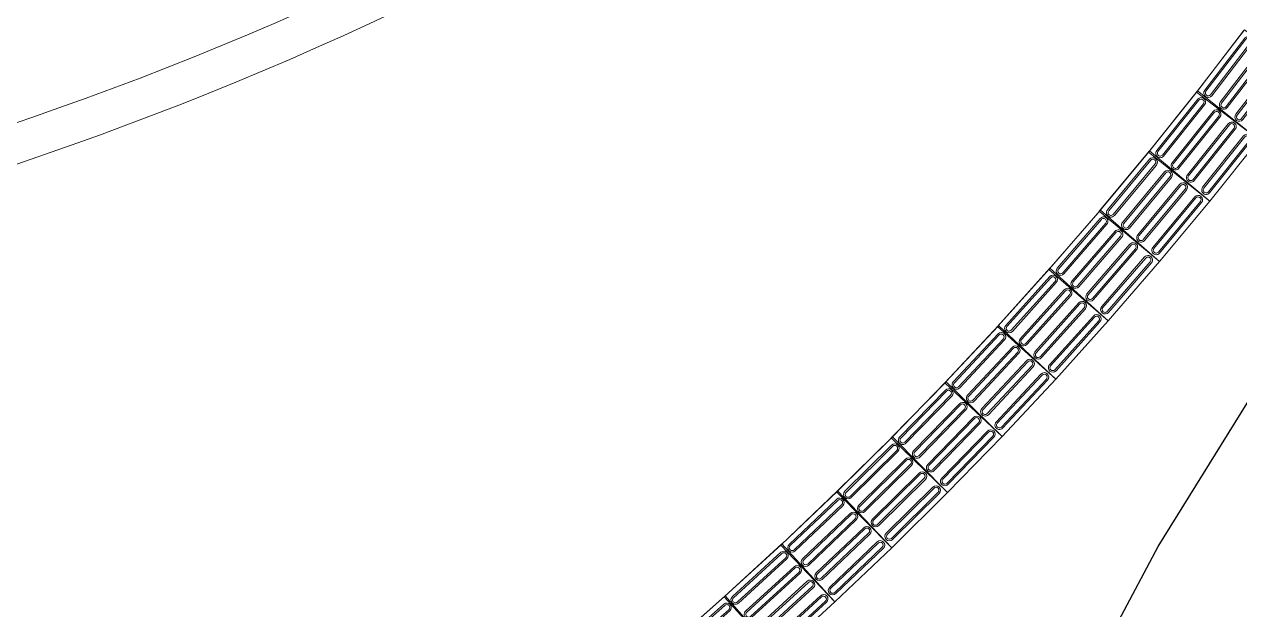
# Model space of a CAD drawing. Header units: millimetres. Extents: x 10569 to 232243, y -25347 to 80743.
# Drawn here: x 91085 to 95734, y 58404 to 60641 of the extents above; entities that cross this region are included whole.
import ezdxf

# ---------------------------------------------------------------- set-up
doc = ezdxf.new("R2010")
doc.units = ezdxf.units.MM
doc.layers.add('A-FLOR', color=192, linetype='Continuous', lineweight=9)
doc.layers.add('A-GENM', color=13, linetype='Continuous', lineweight=20)

# ---------------------------------------------------------------- blocks, each defined once
blk = doc.blocks.new('DLN_Tactile - Directional Tiles-V721-TENDER DRAFT G_F')
at = {"layer": 'A-GENM'}
for p, q in [((150, 150), (-150, 150)), ((-150, 150), (-150, -150)), ((-150, -150), (-150, 150)), ((-150, 150), (150, 150)), ((150, -150), (150, 150)), ((150, 147.1), (150, -147.1)), ((-129.5, 125.5), (-129.5, -125.5)), ((-123.5, -125.5), (-123.5, 125.5)), ((-101.5, 125.5), (-101.5, -125.5)), ((-95.5, -125.5), (-95.5, 125.5)), ((-54.5, 125.5), (-54.5, -125.5)), ((-48.5, -125.5), (-48.5, 125.5)), ((-26.5, 125.5), (-26.5, -125.5)), ((-20.5, -125.5), (-20.5, 125.5)), ((20.5, 125.5), (20.5, -125.5)), ((26.5, -125.5), (26.5, 125.5)), ((48.5, 125.5), (48.5, -125.5)), ((54.5, -125.5), (54.5, 125.5)), ((95.5, 125.5), (95.5, -125.5)), ((101.5, -125.5), (101.5, 125.5)), ((123.5, 125.5), (123.5, -125.5)), ((129.5, -125.5), (129.5, 125.5)), ((-150, -150), (150, -150)), ((150, -150), (-150, -150))]:
    blk.add_line(p, q, dxfattribs=at)
for centre, radius, start, end in [((-112.5, 125.5), 17, 360, 180), ((-37.5, 125.5), 17, 360, 180), ((37.5, 125.5), 17, 360, 180), ((112.5, 125.5), 17, 360, 180), ((-112.5, 125.5), 11, 360, 180), ((-37.5, 125.5), 11, 360, 180), ((37.5, 125.5), 11, 360, 180), ((112.5, 125.5), 11, 360, 180), ((-112.5, -125.5), 17, 180, 360), ((-112.5, -125.5), 11, 180, 360), ((-37.5, -125.5), 17, 180, 360), ((-37.5, -125.5), 11, 180, 360), ((37.5, -125.5), 17, 180, 360), ((37.5, -125.5), 11, 180, 360), ((112.5, -125.5), 17, 180, 360), ((112.5, -125.5), 11, 180, 360)]:
    blk.add_arc(centre, radius, start, end, dxfattribs=at)
blk = doc.blocks.new('DLN_Tactile - Directional Tiles-V722-TENDER DRAFT G_F')
at = {"layer": 'A-GENM'}
for p, q in [((150, 150), (-150, 150)), ((-150, 150), (-150, -150)), ((-150, -150), (-150, 150)), ((-150, 150), (150, 150)), ((150, -150), (150, 150)), ((150, 147.1), (150, -147)), ((-129.5, 125.5), (-129.5, -125.5)), ((-123.5, -125.5), (-123.5, 125.5)), ((-101.5, 125.5), (-101.5, -125.5)), ((-95.5, -125.5), (-95.5, 125.5)), ((-54.5, 125.5), (-54.5, -125.5)), ((-48.5, -125.5), (-48.5, 125.5)), ((-26.5, 125.5), (-26.5, -125.5)), ((-20.5, -125.5), (-20.5, 125.5)), ((20.5, 125.5), (20.5, -125.5)), ((26.5, -125.5), (26.5, 125.5)), ((48.5, 125.5), (48.5, -125.5)), ((54.5, -125.5), (54.5, 125.5)), ((95.5, 125.5), (95.5, -125.5)), ((101.5, -125.5), (101.5, 125.5)), ((123.5, 125.5), (123.5, -125.5)), ((129.5, -125.5), (129.5, 125.5)), ((-150, -150), (150, -150)), ((150, -150), (-150, -150))]:
    blk.add_line(p, q, dxfattribs=at)
for centre, radius, start, end in [((-112.5, 125.5), 17, 360, 180), ((-37.5, 125.5), 17, 360, 180), ((37.5, 125.5), 17, 360, 180), ((112.5, 125.5), 17, 360, 180), ((-112.5, 125.5), 11, 360, 180), ((-37.5, 125.5), 11, 360, 180), ((37.5, 125.5), 11, 360, 180), ((112.5, 125.5), 11, 360, 180), ((-112.5, -125.5), 17, 180, 360), ((-112.5, -125.5), 11, 180, 360), ((-37.5, -125.5), 17, 180, 360), ((-37.5, -125.5), 11, 180, 360), ((37.5, -125.5), 17, 180, 360), ((37.5, -125.5), 11, 180, 360), ((112.5, -125.5), 17, 180, 360), ((112.5, -125.5), 11, 180, 360)]:
    blk.add_arc(centre, radius, start, end, dxfattribs=at)
blk = doc.blocks.new('DLN_Tactile - Directional Tiles-V723-TENDER DRAFT G_F')
at = {"layer": 'A-GENM'}
for p, q in [((150, 150), (-150, 150)), ((-150, 150), (-150, -150)), ((-150, -150), (-150, 150)), ((-150, 150), (150, 150)), ((150, -150), (150, 150)), ((150, 147), (150, -147.3)), ((-129.5, 125.5), (-129.5, -125.5)), ((-123.5, -125.5), (-123.5, 125.5)), ((-101.5, 125.5), (-101.5, -125.5)), ((-95.5, -125.5), (-95.5, 125.5)), ((-54.5, 125.5), (-54.5, -125.5)), ((-48.5, -125.5), (-48.5, 125.5)), ((-26.5, 125.5), (-26.5, -125.5)), ((-20.5, -125.5), (-20.5, 125.5)), ((20.5, 125.5), (20.5, -125.5)), ((26.5, -125.5), (26.5, 125.5)), ((48.5, 125.5), (48.5, -125.5)), ((54.5, -125.5), (54.5, 125.5)), ((95.5, 125.5), (95.5, -125.5)), ((101.5, -125.5), (101.5, 125.5)), ((123.5, 125.5), (123.5, -125.5)), ((129.5, -125.5), (129.5, 125.5)), ((-150, -150), (150, -150)), ((150, -150), (-150, -150))]:
    blk.add_line(p, q, dxfattribs=at)
for centre, radius, start, end in [((-112.5, 125.5), 17, 360, 180), ((-37.5, 125.5), 17, 360, 180), ((37.5, 125.5), 17, 360, 180), ((112.5, 125.5), 17, 360, 180), ((-112.5, 125.5), 11, 360, 180), ((-37.5, 125.5), 11, 360, 180), ((37.5, 125.5), 11, 360, 180), ((112.5, 125.5), 11, 360, 180), ((-112.5, -125.5), 17, 180, 360), ((-112.5, -125.5), 11, 180, 360), ((-37.5, -125.5), 17, 180, 360), ((-37.5, -125.5), 11, 180, 360), ((37.5, -125.5), 17, 180, 360), ((37.5, -125.5), 11, 180, 360), ((112.5, -125.5), 17, 180, 360), ((112.5, -125.5), 11, 180, 360)]:
    blk.add_arc(centre, radius, start, end, dxfattribs=at)
blk = doc.blocks.new('DLN_Tactile - Directional Tiles-V724-TENDER DRAFT G_F')
at = {"layer": 'A-GENM'}
for p, q in [((150, 150), (-150, 150)), ((-150, 150), (-150, -150)), ((-150, -150), (-150, 150)), ((-150, 150), (150, 150)), ((150, -150), (150, 150)), ((150, 147.3), (150, -147)), ((-129.5, 125.5), (-129.5, -125.5)), ((-123.5, -125.5), (-123.5, 125.5)), ((-101.5, 125.5), (-101.5, -125.5)), ((-95.5, -125.5), (-95.5, 125.5)), ((-54.5, 125.5), (-54.5, -125.5)), ((-48.5, -125.5), (-48.5, 125.5)), ((-26.5, 125.5), (-26.5, -125.5)), ((-20.5, -125.5), (-20.5, 125.5)), ((20.5, 125.5), (20.5, -125.5)), ((26.5, -125.5), (26.5, 125.5)), ((48.5, 125.5), (48.5, -125.5)), ((54.5, -125.5), (54.5, 125.5)), ((95.5, 125.5), (95.5, -125.5)), ((101.5, -125.5), (101.5, 125.5)), ((123.5, 125.5), (123.5, -125.5)), ((129.5, -125.5), (129.5, 125.5)), ((-150, -150), (150, -150)), ((150, -150), (-150, -150))]:
    blk.add_line(p, q, dxfattribs=at)
for centre, radius, start, end in [((-112.5, 125.5), 17, 360, 180), ((-37.5, 125.5), 17, 360, 180), ((37.5, 125.5), 17, 360, 180), ((112.5, 125.5), 17, 360, 180), ((-112.5, 125.5), 11, 360, 180), ((-37.5, 125.5), 11, 360, 180), ((37.5, 125.5), 11, 360, 180), ((112.5, 125.5), 11, 360, 180), ((-112.5, -125.5), 17, 180, 360), ((-112.5, -125.5), 11, 180, 360), ((-37.5, -125.5), 17, 180, 360), ((-37.5, -125.5), 11, 180, 360), ((37.5, -125.5), 17, 180, 360), ((37.5, -125.5), 11, 180, 360), ((112.5, -125.5), 17, 180, 360), ((112.5, -125.5), 11, 180, 360)]:
    blk.add_arc(centre, radius, start, end, dxfattribs=at)
blk = doc.blocks.new('DLN_Tactile - Directional Tiles-V725-TENDER DRAFT G_F')
at = {"layer": 'A-GENM'}
for p, q in [((150, 150), (-150, 150)), ((-150, 150), (-150, -150)), ((-150, -150), (-150, 150)), ((-150, 150), (150, 150)), ((150, -150), (150, 150)), ((150, 147), (150, -147)), ((-129.5, 125.5), (-129.5, -125.5)), ((-123.5, -125.5), (-123.5, 125.5)), ((-101.5, 125.5), (-101.5, -125.5)), ((-95.5, -125.5), (-95.5, 125.5)), ((-54.5, 125.5), (-54.5, -125.5)), ((-48.5, -125.5), (-48.5, 125.5)), ((-26.5, 125.5), (-26.5, -125.5)), ((-20.5, -125.5), (-20.5, 125.5)), ((20.5, 125.5), (20.5, -125.5)), ((26.5, -125.5), (26.5, 125.5)), ((48.5, 125.5), (48.5, -125.5)), ((54.5, -125.5), (54.5, 125.5)), ((95.5, 125.5), (95.5, -125.5)), ((101.5, -125.5), (101.5, 125.5)), ((123.5, 125.5), (123.5, -125.5)), ((129.5, -125.5), (129.5, 125.5)), ((-150, -150), (150, -150)), ((150, -150), (-150, -150))]:
    blk.add_line(p, q, dxfattribs=at)
for centre, radius, start, end in [((-112.5, 125.5), 17, 360, 180), ((-37.5, 125.5), 17, 360, 180), ((37.5, 125.5), 17, 360, 180), ((112.5, 125.5), 17, 360, 180), ((-112.5, 125.5), 11, 360, 180), ((-37.5, 125.5), 11, 360, 180), ((37.5, 125.5), 11, 360, 180), ((112.5, 125.5), 11, 360, 180), ((-112.5, -125.5), 17, 180, 360), ((-112.5, -125.5), 11, 180, 360), ((-37.5, -125.5), 17, 180, 360), ((-37.5, -125.5), 11, 180, 360), ((37.5, -125.5), 17, 180, 360), ((37.5, -125.5), 11, 180, 360), ((112.5, -125.5), 17, 180, 360), ((112.5, -125.5), 11, 180, 360)]:
    blk.add_arc(centre, radius, start, end, dxfattribs=at)
blk = doc.blocks.new('DLN_Tactile - Directional Tiles-V726-TENDER DRAFT G_F')
at = {"layer": 'A-GENM'}
for p, q in [((150, 150), (-150, 150)), ((-150, 150), (-150, -150)), ((-150, -150), (-150, 150)), ((-150, 150), (150, 150)), ((150, -150), (150, 150)), ((150, 147), (150, -147.2)), ((-129.5, 125.5), (-129.5, -125.5)), ((-123.5, -125.5), (-123.5, 125.5)), ((-101.5, 125.5), (-101.5, -125.5)), ((-95.5, -125.5), (-95.5, 125.5)), ((-54.5, 125.5), (-54.5, -125.5)), ((-48.5, -125.5), (-48.5, 125.5)), ((-26.5, 125.5), (-26.5, -125.5)), ((-20.5, -125.5), (-20.5, 125.5)), ((20.5, 125.5), (20.5, -125.5)), ((26.5, -125.5), (26.5, 125.5)), ((48.5, 125.5), (48.5, -125.5)), ((54.5, -125.5), (54.5, 125.5)), ((95.5, 125.5), (95.5, -125.5)), ((101.5, -125.5), (101.5, 125.5)), ((123.5, 125.5), (123.5, -125.5)), ((129.5, -125.5), (129.5, 125.5)), ((-150, -150), (150, -150)), ((150, -150), (-150, -150))]:
    blk.add_line(p, q, dxfattribs=at)
for centre, radius, start, end in [((-112.5, 125.5), 17, 360, 180), ((-37.5, 125.5), 17, 360, 180), ((37.5, 125.5), 17, 360, 180), ((112.5, 125.5), 17, 360, 180), ((-112.5, 125.5), 11, 360, 180), ((-37.5, 125.5), 11, 360, 180), ((37.5, 125.5), 11, 360, 180), ((112.5, 125.5), 11, 360, 180), ((-112.5, -125.5), 17, 180, 360), ((-112.5, -125.5), 11, 180, 360), ((-37.5, -125.5), 17, 180, 360), ((-37.5, -125.5), 11, 180, 360), ((37.5, -125.5), 17, 180, 360), ((37.5, -125.5), 11, 180, 360), ((112.5, -125.5), 17, 180, 360), ((112.5, -125.5), 11, 180, 360)]:
    blk.add_arc(centre, radius, start, end, dxfattribs=at)
blk = doc.blocks.new('DLN_Tactile - Directional Tiles-V727-TENDER DRAFT G_F')
at = {"layer": 'A-GENM'}
for p, q in [((150, 150), (-150, 150)), ((-150, 150), (-150, -150)), ((-150, -150), (-150, 150)), ((-150, 150), (150, 150)), ((150, -150), (150, 150)), ((150, 147.2), (150, -147.1)), ((-129.5, 125.5), (-129.5, -125.5)), ((-123.5, -125.5), (-123.5, 125.5)), ((-101.5, 125.5), (-101.5, -125.5)), ((-95.5, -125.5), (-95.5, 125.5)), ((-54.5, 125.5), (-54.5, -125.5)), ((-48.5, -125.5), (-48.5, 125.5)), ((-26.5, 125.5), (-26.5, -125.5)), ((-20.5, -125.5), (-20.5, 125.5)), ((20.5, 125.5), (20.5, -125.5)), ((26.5, -125.5), (26.5, 125.5)), ((48.5, 125.5), (48.5, -125.5)), ((54.5, -125.5), (54.5, 125.5)), ((95.5, 125.5), (95.5, -125.5)), ((101.5, -125.5), (101.5, 125.5)), ((123.5, 125.5), (123.5, -125.5)), ((129.5, -125.5), (129.5, 125.5)), ((-150, -150), (150, -150)), ((150, -150), (-150, -150))]:
    blk.add_line(p, q, dxfattribs=at)
for centre, radius, start, end in [((-112.5, 125.5), 17, 360, 180), ((-37.5, 125.5), 17, 360, 180), ((37.5, 125.5), 17, 360, 180), ((112.5, 125.5), 17, 360, 180), ((-112.5, 125.5), 11, 360, 180), ((-37.5, 125.5), 11, 360, 180), ((37.5, 125.5), 11, 360, 180), ((112.5, 125.5), 11, 360, 180), ((-112.5, -125.5), 17, 180, 360), ((-112.5, -125.5), 11, 180, 360), ((-37.5, -125.5), 17, 180, 360), ((-37.5, -125.5), 11, 180, 360), ((37.5, -125.5), 17, 180, 360), ((37.5, -125.5), 11, 180, 360), ((112.5, -125.5), 17, 180, 360), ((112.5, -125.5), 11, 180, 360)]:
    blk.add_arc(centre, radius, start, end, dxfattribs=at)
blk = doc.blocks.new('DLN_Tactile - Directional Tiles-V728-TENDER DRAFT G_F')
at = {"layer": 'A-GENM'}
for p, q in [((150, 150), (-150, 150)), ((-150, 150), (-150, -150)), ((-150, -150), (-150, 150)), ((-150, 150), (150, 150)), ((150, -150), (150, 150)), ((150, 147.1), (150, -147)), ((-129.5, 125.5), (-129.5, -125.5)), ((-123.5, -125.5), (-123.5, 125.5)), ((-101.5, 125.5), (-101.5, -125.5)), ((-95.5, -125.5), (-95.5, 125.5)), ((-54.5, 125.5), (-54.5, -125.5)), ((-48.5, -125.5), (-48.5, 125.5)), ((-26.5, 125.5), (-26.5, -125.5)), ((-20.5, -125.5), (-20.5, 125.5)), ((20.5, 125.5), (20.5, -125.5)), ((26.5, -125.5), (26.5, 125.5)), ((48.5, 125.5), (48.5, -125.5)), ((54.5, -125.5), (54.5, 125.5)), ((95.5, 125.5), (95.5, -125.5)), ((101.5, -125.5), (101.5, 125.5)), ((123.5, 125.5), (123.5, -125.5)), ((129.5, -125.5), (129.5, 125.5)), ((-150, -150), (150, -150)), ((150, -150), (-150, -150))]:
    blk.add_line(p, q, dxfattribs=at)
for centre, radius, start, end in [((-112.5, 125.5), 17, 360, 180), ((-37.5, 125.5), 17, 360, 180), ((37.5, 125.5), 17, 360, 180), ((112.5, 125.5), 17, 360, 180), ((-112.5, 125.5), 11, 360, 180), ((-37.5, 125.5), 11, 360, 180), ((37.5, 125.5), 11, 360, 180), ((112.5, 125.5), 11, 360, 180), ((-112.5, -125.5), 17, 180, 360), ((-112.5, -125.5), 11, 180, 360), ((-37.5, -125.5), 17, 180, 360), ((-37.5, -125.5), 11, 180, 360), ((37.5, -125.5), 17, 180, 360), ((37.5, -125.5), 11, 180, 360), ((112.5, -125.5), 17, 180, 360), ((112.5, -125.5), 11, 180, 360)]:
    blk.add_arc(centre, radius, start, end, dxfattribs=at)
blk = doc.blocks.new('DLN_Tactile - Directional Tiles-V729-TENDER DRAFT G_F')
at = {"layer": 'A-GENM'}
for p, q in [((150, 150), (-150, 150)), ((-150, 150), (-150, -150)), ((-150, -150), (-150, 150)), ((-150, 150), (150, 150)), ((150, -150), (150, 150)), ((150, 147), (150, -147.1)), ((-129.5, 125.5), (-129.5, -125.5)), ((-123.5, -125.5), (-123.5, 125.5)), ((-101.5, 125.5), (-101.5, -125.5)), ((-95.5, -125.5), (-95.5, 125.5)), ((-54.5, 125.5), (-54.5, -125.5)), ((-48.5, -125.5), (-48.5, 125.5)), ((-26.5, 125.5), (-26.5, -125.5)), ((-20.5, -125.5), (-20.5, 125.5)), ((20.5, 125.5), (20.5, -125.5)), ((26.5, -125.5), (26.5, 125.5)), ((48.5, 125.5), (48.5, -125.5)), ((54.5, -125.5), (54.5, 125.5)), ((95.5, 125.5), (95.5, -125.5)), ((101.5, -125.5), (101.5, 125.5)), ((123.5, 125.5), (123.5, -125.5)), ((129.5, -125.5), (129.5, 125.5)), ((-150, -150), (150, -150)), ((150, -150), (-150, -150))]:
    blk.add_line(p, q, dxfattribs=at)
for centre, radius, start, end in [((-112.5, 125.5), 17, 360, 180), ((-37.5, 125.5), 17, 360, 180), ((37.5, 125.5), 17, 360, 180), ((112.5, 125.5), 17, 360, 180), ((-112.5, 125.5), 11, 360, 180), ((-37.5, 125.5), 11, 360, 180), ((37.5, 125.5), 11, 360, 180), ((112.5, 125.5), 11, 360, 180), ((-112.5, -125.5), 17, 180, 360), ((-112.5, -125.5), 11, 180, 360), ((-37.5, -125.5), 17, 180, 360), ((-37.5, -125.5), 11, 180, 360), ((37.5, -125.5), 17, 180, 360), ((37.5, -125.5), 11, 180, 360), ((112.5, -125.5), 17, 180, 360), ((112.5, -125.5), 11, 180, 360)]:
    blk.add_arc(centre, radius, start, end, dxfattribs=at)
blk = doc.blocks.new('DLN_Tactile - Directional Tiles-V730-TENDER DRAFT G_F')
at = {"layer": 'A-GENM'}
for p, q in [((150, 150), (-150, 150)), ((-150, 150), (-150, -150)), ((-150, -150), (-150, 150)), ((-150, 150), (150, 150)), ((150, -150), (150, 150)), ((150, 147.1), (150, -147)), ((-129.5, 125.5), (-129.5, -125.5)), ((-123.5, -125.5), (-123.5, 125.5)), ((-101.5, 125.5), (-101.5, -125.5)), ((-95.5, -125.5), (-95.5, 125.5)), ((-54.5, 125.5), (-54.5, -125.5)), ((-48.5, -125.5), (-48.5, 125.5)), ((-26.5, 125.5), (-26.5, -125.5)), ((-20.5, -125.5), (-20.5, 125.5)), ((20.5, 125.5), (20.5, -125.5)), ((26.5, -125.5), (26.5, 125.5)), ((48.5, 125.5), (48.5, -125.5)), ((54.5, -125.5), (54.5, 125.5)), ((95.5, 125.5), (95.5, -125.5)), ((101.5, -125.5), (101.5, 125.5)), ((123.5, 125.5), (123.5, -125.5)), ((129.5, -125.5), (129.5, 125.5)), ((-150, -150), (150, -150)), ((150, -150), (-150, -150))]:
    blk.add_line(p, q, dxfattribs=at)
for centre, radius, start, end in [((-112.5, 125.5), 17, 360, 180), ((-37.5, 125.5), 17, 360, 180), ((37.5, 125.5), 17, 360, 180), ((112.5, 125.5), 17, 360, 180), ((-112.5, 125.5), 11, 360, 180), ((-37.5, 125.5), 11, 360, 180), ((37.5, 125.5), 11, 360, 180), ((112.5, 125.5), 11, 360, 180), ((-112.5, -125.5), 17, 180, 360), ((-112.5, -125.5), 11, 180, 360), ((-37.5, -125.5), 17, 180, 360), ((-37.5, -125.5), 11, 180, 360), ((37.5, -125.5), 17, 180, 360), ((37.5, -125.5), 11, 180, 360), ((112.5, -125.5), 17, 180, 360), ((112.5, -125.5), 11, 180, 360)]:
    blk.add_arc(centre, radius, start, end, dxfattribs=at)
blk = doc.blocks.new('DLN_Tactile - Directional Tiles-V731-TENDER DRAFT G_F')
at = {"layer": 'A-GENM'}
for p, q in [((150, 150), (-150, 150)), ((-150, 150), (-150, -150)), ((-150, -150), (-150, 150)), ((-150, 150), (150, 150)), ((150, -150), (150, 150)), ((150, 150), (150, 147)), ((150, 147), (150, -145.5)), ((-129.5, 125.5), (-129.5, -125.5)), ((-123.5, -125.5), (-123.5, 125.5)), ((-101.5, 125.5), (-101.5, -125.5)), ((-95.5, -125.5), (-95.5, 125.5)), ((-54.5, 125.5), (-54.5, -125.5)), ((-48.5, -125.5), (-48.5, 125.5)), ((-26.5, 125.5), (-26.5, -125.5)), ((-20.5, -125.5), (-20.5, 125.5)), ((20.5, 125.5), (20.5, -125.5)), ((26.5, -125.5), (26.5, 125.5)), ((48.5, 125.5), (48.5, -125.5)), ((54.5, -125.5), (54.5, 125.5)), ((95.5, 125.5), (95.5, -125.5)), ((101.5, -125.5), (101.5, 125.5)), ((123.5, 125.5), (123.5, -125.5)), ((129.5, -125.5), (129.5, 125.5)), ((-150, -150), (150, -150)), ((150, -150), (-150, -150)), ((150, -145.5), (150, -150))]:
    blk.add_line(p, q, dxfattribs=at)
for centre, radius, start, end in [((-112.5, 125.5), 17, 360, 180), ((-37.5, 125.5), 17, 360, 180), ((37.5, 125.5), 17, 360, 180), ((112.5, 125.5), 17, 360, 180), ((-112.5, 125.5), 11, 360, 180), ((-37.5, 125.5), 11, 360, 180), ((37.5, 125.5), 11, 360, 180), ((112.5, 125.5), 11, 360, 180), ((-112.5, -125.5), 17, 180, 360), ((-112.5, -125.5), 11, 180, 360), ((-37.5, -125.5), 17, 180, 360), ((-37.5, -125.5), 11, 180, 360), ((37.5, -125.5), 17, 180, 360), ((37.5, -125.5), 11, 180, 360), ((112.5, -125.5), 17, 180, 360), ((112.5, -125.5), 11, 180, 360)]:
    blk.add_arc(centre, radius, start, end, dxfattribs=at)

msp = doc.modelspace()

# ---------------------------------------------------------------- linework, layer by layer
at = {"layer": 'A-FLOR', "lineweight": 25}
for p, q in [((95422.31192, 58645.02502), (95948.9402, 59494.84437)), ((94952.77494, 57762.32334), (95422.31192, 58645.02502))]:
    msp.add_line(p, q, dxfattribs=at)
at = {"layer": 'A-FLOR'}
for radius, start, end in [(13000, 270, 301.233108155), (13150, 269.999999999, 301.23310812)]:
    msp.add_arc((86876.24724, 72575.26446), radius, start, end, dxfattribs=at)

# ---------------------------------------------------------------- block references
at = {"layer": 'A-GENM'}
for name, p, rotation in [('DLN_Tactile - Directional Tiles-V731-TENDER DRAFT G_F', (95779.62419, 60410.14716), 142.4774993987453), ('DLN_Tactile - Directional Tiles-V730-TENDER DRAFT G_F', (95596.39629, 60176.38866), 141.3413776316186), ('DLN_Tactile - Directional Tiles-V729-TENDER DRAFT G_F', (95408.57979, 59946.19643), 140.2358170526707), ('DLN_Tactile - Directional Tiles-V728-TENDER DRAFT G_F', (95216.34811, 59719.79198), 139.0974608309212), ('DLN_Tactile - Directional Tiles-V727-TENDER DRAFT G_F', (95019.66226, 59497.13929), 137.9893830999345), ('DLN_Tactile - Directional Tiles-V726-TENDER DRAFT G_F', (94818.71089, 59278.22796), 136.9093743967837), ('DLN_Tactile - Directional Tiles-V725-TENDER DRAFT G_F', (94613.66615, 59063.35008), 135.7734753925712), ('DLN_Tactile - Directional Tiles-V724-TENDER DRAFT G_F', (94404.40214, 58852.60373), 134.6309498588721), ('DLN_Tactile - Directional Tiles-V723-TENDER DRAFT G_F', (94190.96846, 58645.71547), 133.5847281415226), ('DLN_Tactile - Directional Tiles-V722-TENDER DRAFT G_F', (93973.80963, 58443.14249), 132.4347709604434), ('DLN_Tactile - Directional Tiles-V721-TENDER DRAFT G_F', (93752.61811, 58244.79892), 131.3307129035961)]:
    msp.add_blockref(name, p, dxfattribs=dict(at, rotation=rotation))

doc.saveas('drawing.dxf')
